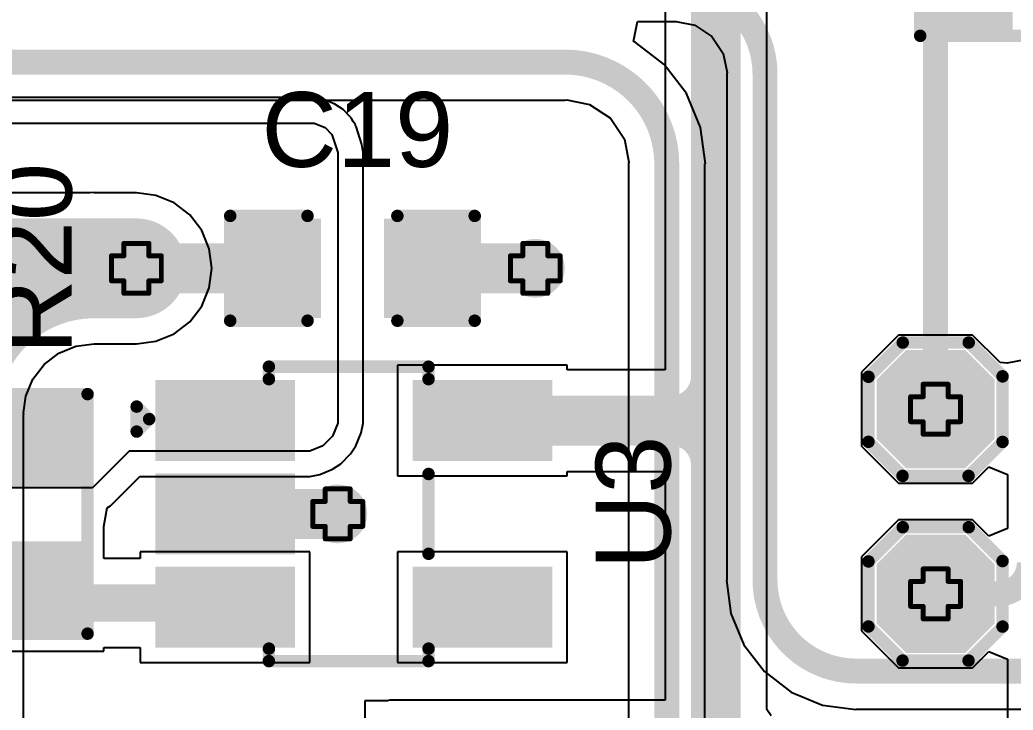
# Model space of a CAD drawing. Header units: inches. Extents: x -0.1 to 10.2, y 0 to 6.5.
# Drawn here: x 1.1383 to 1.5365, y 3.4607 to 3.7374 of the extents above; entities that cross this region are included whole.
import ezdxf

# ---------------------------------------------------------------- set-up
doc = ezdxf.new("R2010")
doc.units = ezdxf.units.IN
doc.header["$MEASUREMENT"] = 0
for name, color, linetype in [('Bottom Layer', 5, 'Continuous'), ('Drill Drawing', 1, 'Continuous'), ('Top Layer', 1, 'Continuous'), ('Top Overlay', 2, 'Continuous'), ('Top Paste', 8, 'Continuous'), ('Top Solder', 216, 'Continuous'), ('Via Holes', 16, 'Continuous')]:
    doc.layers.add(name, color=color, linetype=linetype)
doc.styles.add('Arial', font='', dxfattribs={"height": 0.2})
doc.styles.get('Arial').set_extended_font_data('Arial')

# ---------------------------------------------------------------- blocks, each defined once
blk = doc.blocks.new('R___0603_7')
at = {"layer": 'Top Layer'}
for points in [[(-0.015, 0.0175), (-0.015, -0.0175), (-0.045, -0.0175), (-0.045, 0.0175)], [(0.045, 0.0175), (0.045, -0.0175), (0.015, -0.0175), (0.015, 0.0175)]]:
    blk.add_hatch(color=1, dxfattribs=at).paths.add_polyline_path(points)
at = {"layer": 'Top Paste'}
for points in [[(-0.015, 0.0175), (-0.015, -0.0175), (-0.045, -0.0175), (-0.045, 0.0175)], [(0.045, 0.0175), (0.045, -0.0175), (0.015, -0.0175), (0.015, 0.0175)]]:
    blk.add_hatch(color=8, dxfattribs=at).paths.add_polyline_path(points)
at = {"layer": 'Top Solder'}
for points in [[(-0.011, 0.0215), (-0.011, -0.0215), (-0.049, -0.0215), (-0.049, 0.0215)], [(0.049, 0.0215), (0.049, -0.0215), (0.011, -0.0215), (0.011, 0.0215)]]:
    blk.add_hatch(color=216, dxfattribs=at).paths.add_polyline_path(points)
at = {"layer": 'Top Overlay', "const_width": 0.005}
for points in [[(-0.048, 0.021), (-0.048, -0.021)], [(0.048, 0.021), (-0.048, 0.021)], [(0.048, 0.021), (0.048, -0.021)], [(0.048, -0.021), (-0.048, -0.021)]]:
    blk.add_lwpolyline(points, dxfattribs=at)
at = {"layer": 'Top Overlay', "const_width": 0.0025}
for points in [[(-0.04925, 0.021, 1), (-0.04675, 0.021, 1)], [(-0.04925, 0.021, 1), (-0.04675, 0.021, 1)], [(0.04675, 0.021, 1), (0.04925, 0.021, 1)], [(0.04675, 0.021, 1), (0.04925, 0.021, 1)], [(-0.04925, -0.021, 1), (-0.04675, -0.021, 1)], [(-0.04925, -0.021, 1), (-0.04675, -0.021, 1)], [(0.04675, -0.021, 1), (0.04925, -0.021, 1)], [(0.04675, -0.021, 1), (0.04925, -0.021, 1)]]:
    blk.add_lwpolyline(points, format="xyb", close=True, dxfattribs=at)
blk = doc.blocks.new('TSOT_23_5_15')
at = {"layer": 'Top Layer'}
for points in [[(-0.02756, 0.04961), (-0.02756, 0.0252), (-0.07559, 0.0252), (-0.07559, 0.04961)], [(0.07559, 0.04961), (0.07559, 0.0252), (0.02756, 0.0252), (0.02756, 0.04961)], [(-0.02756, 0.0122), (-0.02756, -0.0122), (-0.07559, -0.0122), (-0.07559, 0.0122)], [(-0.02756, -0.0252), (-0.02756, -0.04961), (-0.07559, -0.04961), (-0.07559, -0.0252)], [(0.07559, -0.0252), (0.07559, -0.04961), (0.02756, -0.04961), (0.02756, -0.0252)]]:
    blk.add_hatch(color=1, dxfattribs=at).paths.add_polyline_path(points)
at = {"layer": 'Top Paste'}
for points in [[(-0.02756, 0.04961), (-0.02756, 0.0252), (-0.07559, 0.0252), (-0.07559, 0.04961)], [(0.07559, 0.04961), (0.07559, 0.0252), (0.02756, 0.0252), (0.02756, 0.04961)], [(-0.02756, 0.0122), (-0.02756, -0.0122), (-0.07559, -0.0122), (-0.07559, 0.0122)], [(-0.02756, -0.0252), (-0.02756, -0.04961), (-0.07559, -0.04961), (-0.07559, -0.0252)], [(0.07559, -0.0252), (0.07559, -0.04961), (0.02756, -0.04961), (0.02756, -0.0252)]]:
    blk.add_hatch(color=8, dxfattribs=at).paths.add_polyline_path(points)
at = {"layer": 'Top Solder'}
for points in [[(-0.02356, 0.05361), (-0.02356, 0.0212), (-0.07959, 0.0212), (-0.07959, 0.05361)], [(0.07959, 0.05361), (0.07959, 0.0212), (0.02356, 0.0212), (0.02356, 0.05361)], [(-0.02356, 0.0162), (-0.02356, -0.0162), (-0.07959, -0.0162), (-0.07959, 0.0162)], [(-0.02356, -0.0212), (-0.02356, -0.05361), (-0.07959, -0.05361), (-0.07959, -0.0212)], [(0.07959, -0.0212), (0.07959, -0.05361), (0.02356, -0.05361), (0.02356, -0.0212)]]:
    blk.add_hatch(color=216, dxfattribs=at).paths.add_polyline_path(points)
at = {"layer": 'Top Overlay', "const_width": 0.005}
for points in [[(-0.034, 0.059), (0.03, 0.059)], [(-0.034, 0.054), (-0.034, 0.059)], [(0.03, 0.054), (0.03, 0.059)], [(-0.087, 0.043), (-0.082, 0.038)], [(-0.087, 0.033), (-0.087, 0.043)], [(-0.087, 0.033), (-0.082, 0.038)], [(0.03, -0.016), (0.03, 0.016)], [(-0.034, -0.059), (-0.034, -0.054)], [(0.03, -0.059), (0.03, -0.054)], [(-0.034, -0.059), (0.03, -0.059)]]:
    blk.add_lwpolyline(points, dxfattribs=at)
at = {"layer": 'Top Overlay', "const_width": 0.0025}
for points in [[(-0.03525, 0.059, 1), (-0.03275, 0.059, 1)], [(-0.03525, 0.059, 1), (-0.03275, 0.059, 1)], [(0.02875, 0.059, 1), (0.03125, 0.059, 1)], [(0.02875, 0.059, 1), (0.03125, 0.059, 1)], [(-0.03525, 0.054, 1), (-0.03275, 0.054, 1)], [(0.02875, 0.054, 1), (0.03125, 0.054, 1)], [(-0.08825, 0.043, 1), (-0.08575, 0.043, 1)], [(-0.08825, 0.043, 1), (-0.08575, 0.043, 1)], [(-0.08325, 0.038, 1), (-0.08075, 0.038, 1)], [(-0.08325, 0.038, 1), (-0.08075, 0.038, 1)], [(-0.08825, 0.033, 1), (-0.08575, 0.033, 1)], [(-0.08825, 0.033, 1), (-0.08575, 0.033, 1)], [(0.02875, 0.016, 1), (0.03125, 0.016, 1)], [(0.02875, -0.016, 1), (0.03125, -0.016, 1)], [(-0.03525, -0.054, 1), (-0.03275, -0.054, 1)], [(0.02875, -0.054, 1), (0.03125, -0.054, 1)], [(-0.03525, -0.059, 1), (-0.03275, -0.059, 1)], [(-0.03525, -0.059, 1), (-0.03275, -0.059, 1)], [(0.02875, -0.059, 1), (0.03125, -0.059, 1)], [(0.02875, -0.059, 1), (0.03125, -0.059, 1)]]:
    blk.add_lwpolyline(points, format="xyb", close=True, dxfattribs=at)
blk = doc.blocks.new('T____________0_5___18')
at = {"layer": 'Top Layer'}
blk.add_hatch(color=1, dxfattribs=at).paths.add_polyline_path([(0.00984, 0.01969), (-0.00984, 0.01969), (-0.01969, 0.00984), (-0.01969, -0.00984), (-0.00984, -0.01969), (0.00984, -0.01969), (0.01969, -0.00984), (0.01969, 0.00984)])
at = {"layer": 'Top Paste'}
blk.add_hatch(color=8, dxfattribs=at).paths.add_polyline_path([(0.00984, 0.01969), (-0.00984, 0.01969), (-0.01969, 0.00984), (-0.01969, -0.00984), (-0.00984, -0.01969), (0.00984, -0.01969), (0.01969, -0.00984), (0.01969, 0.00984)])
at = {"layer": 'Top Solder'}
blk.add_hatch(color=216, dxfattribs=at).paths.add_polyline_path([(0.01184, 0.02369), (-0.01184, 0.02369), (-0.02369, 0.01184), (-0.02369, -0.01184), (-0.01184, -0.02369), (0.01184, -0.02369), (0.02369, -0.01184), (0.02369, 0.01184)])
at = {"layer": 'Top Overlay', "const_width": 0.005}
for points in [[(-0.01321, 0.02675), (-0.02684, 0.01312)], [(0.01325, 0.02675), (-0.01321, 0.02675)], [(0.02692, 0.01308), (0.01325, 0.02675)], [(-0.02684, 0.01312), (-0.02684, -0.01316)], [(0.02692, 0.01308), (0.02692, -0.01299)], [(-0.01328, -0.02672), (-0.02684, -0.01316)], [(0.02692, -0.01299), (0.01318, -0.02672)], [(0.01318, -0.02672), (-0.01328, -0.02672)]]:
    blk.add_lwpolyline(points, dxfattribs=at)
at = {"layer": 'Top Overlay', "const_width": 0.0025}
for points in [[(-0.01446, 0.02675, 1), (-0.01196, 0.02675, 1)], [(-0.01446, 0.02675, 1), (-0.01196, 0.02675, 1)], [(0.012, 0.02675, 1), (0.0145, 0.02675, 1)], [(0.012, 0.02675, 1), (0.0145, 0.02675, 1)], [(-0.02809, 0.01312, 1), (-0.02559, 0.01312, 1)], [(-0.02809, 0.01312, 1), (-0.02559, 0.01312, 1)], [(0.02567, 0.01308, 1), (0.02817, 0.01308, 1)], [(0.02567, 0.01308, 1), (0.02817, 0.01308, 1)], [(-0.02809, -0.01316, 1), (-0.02559, -0.01316, 1)], [(-0.02809, -0.01316, 1), (-0.02559, -0.01316, 1)], [(0.02567, -0.01299, 1), (0.02817, -0.01299, 1)], [(0.02567, -0.01299, 1), (0.02817, -0.01299, 1)], [(-0.01453, -0.02672, 1), (-0.01203, -0.02672, 1)], [(-0.01453, -0.02672, 1), (-0.01203, -0.02672, 1)], [(0.01193, -0.02672, 1), (0.01443, -0.02672, 1)], [(0.01193, -0.02672, 1), (0.01443, -0.02672, 1)]]:
    blk.add_lwpolyline(points, format="xyb", close=True, dxfattribs=at)
blk = doc.blocks.new('T____________0_5___19')
at = {"layer": 'Top Layer'}
blk.add_hatch(color=1, dxfattribs=at).paths.add_polyline_path([(0.00984, 0.01969), (-0.00984, 0.01969), (-0.01969, 0.00984), (-0.01969, -0.00984), (-0.00984, -0.01969), (0.00984, -0.01969), (0.01969, -0.00984), (0.01969, 0.00984)])
at = {"layer": 'Top Paste'}
blk.add_hatch(color=8, dxfattribs=at).paths.add_polyline_path([(0.00984, 0.01969), (-0.00984, 0.01969), (-0.01969, 0.00984), (-0.01969, -0.00984), (-0.00984, -0.01969), (0.00984, -0.01969), (0.01969, -0.00984), (0.01969, 0.00984)])
at = {"layer": 'Top Solder'}
blk.add_hatch(color=216, dxfattribs=at).paths.add_polyline_path([(0.01184, 0.02369), (-0.01184, 0.02369), (-0.02369, 0.01184), (-0.02369, -0.01184), (-0.01184, -0.02369), (0.01184, -0.02369), (0.02369, -0.01184), (0.02369, 0.01184)])
at = {"layer": 'Top Overlay', "const_width": 0.005}
for points in [[(-0.01321, 0.02675), (-0.02684, 0.01312)], [(0.01325, 0.02675), (-0.01321, 0.02675)], [(0.02692, 0.01308), (0.01325, 0.02675)], [(-0.02684, 0.01312), (-0.02684, -0.01316)], [(0.02692, 0.01308), (0.02692, -0.01299)], [(-0.01328, -0.02672), (-0.02684, -0.01316)], [(0.02692, -0.01299), (0.01318, -0.02672)], [(0.01318, -0.02672), (-0.01328, -0.02672)]]:
    blk.add_lwpolyline(points, dxfattribs=at)
at = {"layer": 'Top Overlay', "const_width": 0.0025}
for points in [[(-0.01446, 0.02675, 1), (-0.01196, 0.02675, 1)], [(-0.01446, 0.02675, 1), (-0.01196, 0.02675, 1)], [(0.012, 0.02675, 1), (0.0145, 0.02675, 1)], [(0.012, 0.02675, 1), (0.0145, 0.02675, 1)], [(-0.02809, 0.01312, 1), (-0.02559, 0.01312, 1)], [(-0.02809, 0.01312, 1), (-0.02559, 0.01312, 1)], [(0.02567, 0.01308, 1), (0.02817, 0.01308, 1)], [(0.02567, 0.01308, 1), (0.02817, 0.01308, 1)], [(-0.02809, -0.01316, 1), (-0.02559, -0.01316, 1)], [(-0.02809, -0.01316, 1), (-0.02559, -0.01316, 1)], [(0.02567, -0.01299, 1), (0.02817, -0.01299, 1)], [(0.02567, -0.01299, 1), (0.02817, -0.01299, 1)], [(-0.01453, -0.02672, 1), (-0.01203, -0.02672, 1)], [(-0.01453, -0.02672, 1), (-0.01203, -0.02672, 1)], [(0.01193, -0.02672, 1), (0.01443, -0.02672, 1)], [(0.01193, -0.02672, 1), (0.01443, -0.02672, 1)]]:
    blk.add_lwpolyline(points, format="xyb", close=True, dxfattribs=at)
blk = doc.blocks.new('R___0603_27')
at = {"layer": 'Top Layer'}
for points in [[(-0.015, 0.0175), (-0.015, -0.0175), (-0.045, -0.0175), (-0.045, 0.0175)], [(0.045, 0.0175), (0.045, -0.0175), (0.015, -0.0175), (0.015, 0.0175)]]:
    blk.add_hatch(color=1, dxfattribs=at).paths.add_polyline_path(points)
at = {"layer": 'Top Paste'}
for points in [[(-0.015, 0.0175), (-0.015, -0.0175), (-0.045, -0.0175), (-0.045, 0.0175)], [(0.045, 0.0175), (0.045, -0.0175), (0.015, -0.0175), (0.015, 0.0175)]]:
    blk.add_hatch(color=8, dxfattribs=at).paths.add_polyline_path(points)
at = {"layer": 'Top Solder'}
for points in [[(-0.011, 0.0215), (-0.011, -0.0215), (-0.049, -0.0215), (-0.049, 0.0215)], [(0.049, 0.0215), (0.049, -0.0215), (0.011, -0.0215), (0.011, 0.0215)]]:
    blk.add_hatch(color=216, dxfattribs=at).paths.add_polyline_path(points)
at = {"layer": 'Top Overlay', "const_width": 0.005}
for points in [[(-0.048, 0.021), (-0.048, -0.021)], [(-0.048, 0.021), (0.048, 0.021)], [(0.048, 0.021), (0.048, -0.021)], [(-0.048, -0.021), (0.048, -0.021)]]:
    blk.add_lwpolyline(points, dxfattribs=at)
at = {"layer": 'Top Overlay', "const_width": 0.0025}
for points in [[(-0.04925, 0.021, 1), (-0.04675, 0.021, 1)], [(-0.04925, 0.021, 1), (-0.04675, 0.021, 1)], [(0.04675, 0.021, 1), (0.04925, 0.021, 1)], [(0.04675, 0.021, 1), (0.04925, 0.021, 1)], [(-0.04925, -0.021, 1), (-0.04675, -0.021, 1)], [(-0.04925, -0.021, 1), (-0.04675, -0.021, 1)], [(0.04675, -0.021, 1), (0.04925, -0.021, 1)], [(0.04675, -0.021, 1), (0.04925, -0.021, 1)]]:
    blk.add_lwpolyline(points, format="xyb", close=True, dxfattribs=at)
blk = doc.blocks.new('C___0603_81')
at = {"layer": 'Top Layer'}
for points in [[(-0.015, 0.0175), (-0.015, -0.0175), (-0.045, -0.0175), (-0.045, 0.0175)], [(0.045, 0.0175), (0.045, -0.0175), (0.015, -0.0175), (0.015, 0.0175)]]:
    blk.add_hatch(color=1, dxfattribs=at).paths.add_polyline_path(points)
at = {"layer": 'Top Paste'}
for points in [[(-0.015, 0.0175), (-0.015, -0.0175), (-0.045, -0.0175), (-0.045, 0.0175)], [(0.045, 0.0175), (0.045, -0.0175), (0.015, -0.0175), (0.015, 0.0175)]]:
    blk.add_hatch(color=8, dxfattribs=at).paths.add_polyline_path(points)
at = {"layer": 'Top Solder'}
for points in [[(-0.01264, 0.01986), (-0.01264, -0.01986), (-0.04736, -0.01986), (-0.04736, 0.01986)], [(0.04736, 0.01986), (0.04736, -0.01986), (0.01264, -0.01986), (0.01264, 0.01986)]]:
    blk.add_hatch(color=216, dxfattribs=at).paths.add_polyline_path(points)
at = {"layer": 'Top Overlay', "const_width": 0.005}
for points in [[(-0.049, 0.021), (-0.049, -0.021)], [(-0.018, 0.021), (-0.049, 0.021)], [(0.049, 0.021), (0.018, 0.021)], [(0.049, 0.021), (0.049, -0.021)], [(-0.018, -0.021), (-0.049, -0.021)], [(0.049, -0.021), (0.018, -0.021)]]:
    blk.add_lwpolyline(points, dxfattribs=at)
at = {"layer": 'Top Overlay', "const_width": 0.0025}
for points in [[(-0.05025, 0.021, 1), (-0.04775, 0.021, 1)], [(-0.05025, 0.021, 1), (-0.04775, 0.021, 1)], [(-0.01925, 0.021, 1), (-0.01675, 0.021, 1)], [(0.01675, 0.021, 1), (0.01925, 0.021, 1)], [(0.04775, 0.021, 1), (0.05025, 0.021, 1)], [(0.04775, 0.021, 1), (0.05025, 0.021, 1)], [(-0.05025, -0.021, 1), (-0.04775, -0.021, 1)], [(-0.05025, -0.021, 1), (-0.04775, -0.021, 1)], [(-0.01925, -0.021, 1), (-0.01675, -0.021, 1)], [(0.01675, -0.021, 1), (0.01925, -0.021, 1)], [(0.04775, -0.021, 1), (0.05025, -0.021, 1)], [(0.04775, -0.021, 1), (0.05025, -0.021, 1)]]:
    blk.add_lwpolyline(points, format="xyb", close=True, dxfattribs=at)

msp = doc.modelspace()

# ---------------------------------------------------------------- hatches: boundary and pattern name
at = {"layer": 'Bottom Layer'}
h = msp.add_hatch(color=5, dxfattribs=at)
edge = h.paths.add_edge_path()
edge.add_arc((1.18504, 3.6378), 0.01181, 0, 360)
h = msp.add_hatch(color=5, dxfattribs=at)
edge = h.paths.add_edge_path()
edge.add_arc((1.34496, 3.6378), 0.01181, 0, 360)
h = msp.add_hatch(color=5, dxfattribs=at)
edge = h.paths.add_edge_path()
edge.add_arc((1.5054, 3.58133), 0.01181, 0, 360)
h = msp.add_hatch(color=5, dxfattribs=at)
edge = h.paths.add_edge_path()
edge.add_arc((1.26575, 3.53937), 0.01181, 0, 360)
h = msp.add_hatch(color=5, dxfattribs=at)
edge = h.paths.add_edge_path()
edge.add_arc((1.5054, 3.50732), 0.01181, 0, 360)
at = {"layer": 'Top Layer'}
h = msp.add_hatch(color=1, dxfattribs=at)
edge = h.paths.add_edge_path()
edge.add_arc((1.18504, 3.6378), 0.01181, 0, 360)
h = msp.add_hatch(color=1, dxfattribs=at)
edge = h.paths.add_edge_path()
edge.add_arc((1.34496, 3.6378), 0.01181, 0, 360)
h = msp.add_hatch(color=1, dxfattribs=at)
edge = h.paths.add_edge_path()
edge.add_arc((1.5054, 3.58133), 0.01181, 0, 360)
h = msp.add_hatch(color=1, dxfattribs=at)
edge = h.paths.add_edge_path()
edge.add_arc((1.26575, 3.53937), 0.01181, 0, 360)
h = msp.add_hatch(color=1, dxfattribs=at)
edge = h.paths.add_edge_path()
edge.add_arc((1.5054, 3.50732), 0.01181, 0, 360)
at = {"layer": 'Via Holes'}
h = msp.add_hatch(color=7, dxfattribs=at)
edge = h.paths.add_edge_path()
edge.add_arc((1.18504, 3.6378), 0.00591, 0, 360)
h = msp.add_hatch(color=7, dxfattribs=at)
edge = h.paths.add_edge_path()
edge.add_arc((1.34496, 3.6378), 0.00591, 0, 360)
h = msp.add_hatch(color=7, dxfattribs=at)
edge = h.paths.add_edge_path()
edge.add_arc((1.5054, 3.58133), 0.00591, 0, 360)
h = msp.add_hatch(color=7, dxfattribs=at)
edge = h.paths.add_edge_path()
edge.add_arc((1.26575, 3.53937), 0.00591, 0, 360)
h = msp.add_hatch(color=7, dxfattribs=at)
edge = h.paths.add_edge_path()
edge.add_arc((1.5054, 3.50732), 0.00591, 0, 360)

# ---------------------------------------------------------------- linework, layer by layer
at = {"layer": 'Bottom Layer'}
for p, q in [((1.38433, 3.72867), (1.38592, 3.73667)), ((1.38592, 3.73667), (1.40088, 3.73667)), ((1.40088, 3.73667), (1.40138, 3.73677)), ((1.40138, 3.73677), (1.40893, 3.73527)), ((1.40893, 3.73527), (1.41575, 3.73071)), ((1.41575, 3.73071), (1.42031, 3.72389)), ((1.38497, 3.72841), (1.38433, 3.72867)), ((1.39663, 3.71946), (1.38497, 3.72841)), ((1.42031, 3.72389), (1.42181, 3.71634)), ((1.40558, 3.7078), (1.39663, 3.71946)), ((1.42181, 3.71634), (1.42171, 3.71585)), ((1.42171, 3.71585), (1.42171, 3.51285)), ((1.4112, 3.69422), (1.40558, 3.7078)), ((0.61369, 3.70518), (1.35681, 3.70518)), ((1.35681, 3.70518), (1.35754, 3.70532)), ((1.35754, 3.70532), (1.3667, 3.7035)), ((1.3667, 3.7035), (1.37507, 3.69791)), ((1.37507, 3.69791), (1.38067, 3.68953)), ((1.41312, 3.67965), (1.4112, 3.69422)), ((1.38067, 3.68953), (1.38249, 3.68038)), ((1.38249, 3.68038), (1.38234, 3.67965)), ((1.38234, 3.67965), (1.38234, 3.4486)), ((1.41293, 3.4486), (1.41293, 3.67965)), ((1.41293, 3.67965), (1.41312, 3.67965)), ((1.16638, 3.66805), (1.05259, 3.66805)), ((1.16811, 3.66822), (1.16638, 3.66805)), ((1.16811, 3.66805), (1.16811, 3.66822)), ((1.18504, 3.66805), (1.16811, 3.66805)), ((1.19287, 3.66702), (1.18504, 3.66805)), ((1.20017, 3.664), (1.19287, 3.66702)), ((1.20644, 3.65919), (1.20017, 3.664)), ((1.21124, 3.65292), (1.20644, 3.65919)), ((1.21427, 3.64563), (1.21124, 3.65292)), ((1.2153, 3.6378), (1.21427, 3.64563)), ((1.21427, 3.62996), (1.2153, 3.6378)), ((1.21124, 3.62267), (1.21427, 3.62996)), ((1.20644, 3.6164), (1.21124, 3.62267)), ((1.20017, 3.61159), (1.20644, 3.6164)), ((1.19287, 3.60857), (1.20017, 3.61159)), ((1.16077, 3.60657), (1.1681, 3.60754)), ((1.1681, 3.60754), (1.18504, 3.60754)), ((1.18504, 3.60754), (1.19287, 3.60857)), ((1.14805, 3.59923), (1.15393, 3.60374)), ((1.15393, 3.60374), (1.16077, 3.60657)), ((1.14355, 3.59336), (1.14805, 3.59923)), ((1.14071, 3.58651), (1.14355, 3.59336)), ((1.13984, 3.57992), (1.14071, 3.58651)), ((1.13992, 3.57917), (1.13984, 3.57992)), ((1.13975, 3.45063), (1.13975, 3.57917)), ((1.13975, 3.57917), (1.13992, 3.57917)), ((1.42171, 3.51285), (1.42156, 3.51285)), ((1.42156, 3.51285), (1.42333, 3.49941)), ((1.42333, 3.49941), (1.42852, 3.48689)), ((1.42852, 3.48689), (1.43677, 3.47614)), ((1.43677, 3.47614), (1.44752, 3.46789)), ((1.44752, 3.46789), (1.46004, 3.4627)), ((1.46004, 3.4627), (1.47348, 3.46093)), ((1.47348, 3.46093), (1.47348, 3.46108)), ((1.47348, 3.46108), (1.74035, 3.46108))]:
    msp.add_line(p, q, dxfattribs=at)
for points, const_width in [([(1.5054, 3.73035, -0.414214), (1.52948, 3.75443)], 0.01), ([(1.40088, 3.75197, -0.414214), (1.43701, 3.71585)], 0.01), ([(1.35681, 3.72047, -0.414214), (1.39764, 3.67965)], 0.01), ([(1.10949, 3.57917, -0.414214), (1.16811, 3.6378)], 0.04), ([(1.543, 3.52, -0.414214), (1.53032, 3.50732)], 0.01), ([(1.47348, 3.47638, -0.414214), (1.43701, 3.51285)], 0.01)]:
    msp.add_lwpolyline(points, format="xyb", dxfattribs=dict(at, const_width=const_width))
for points, const_width in [([(1.5054, 3.58133), (1.5054, 3.73035)], 0.01), ([(0.61369, 3.72047), (1.35681, 3.72047)], 0.01), ([(1.43701, 3.51285), (1.43701, 3.71585)], 0.01), ([(1.39764, 3.4486), (1.39764, 3.67965)], 0.01), ([(1.05087, 3.6378), (1.16811, 3.6378)], 0.04), ([(1.16811, 3.6378), (1.18504, 3.6378)], 0.04), ([(1.5054, 3.50732), (1.53032, 3.50732)], 0.01), ([(1.47348, 3.47638), (1.75591, 3.47638)], 0.01)]:
    msp.add_lwpolyline(points, dxfattribs=dict(at, const_width=const_width))
for points, const_width in [([(1.5029, 3.73035, 1), (1.5079, 3.73035, 1)], 0.005), ([(1.5029, 3.73035, 1), (1.5079, 3.73035, 1)], 0.005), ([(1.35431, 3.72047, 1), (1.35931, 3.72047, 1)], 0.005), ([(1.35431, 3.72047, 1), (1.35931, 3.72047, 1)], 0.005), ([(1.43451, 3.71585, 1), (1.43951, 3.71585, 1)], 0.005), ([(1.43451, 3.71585, 1), (1.43951, 3.71585, 1)], 0.005), ([(1.39514, 3.67965, 1), (1.40014, 3.67965, 1)], 0.005), ([(1.39514, 3.67965, 1), (1.40014, 3.67965, 1)], 0.005), ([(1.15811, 3.6378, 1), (1.17811, 3.6378, 1)], 0.02), ([(1.15811, 3.6378, 1), (1.17811, 3.6378, 1)], 0.02), ([(1.15811, 3.6378, 1), (1.17811, 3.6378, 1)], 0.02), ([(1.17504, 3.6378, 1), (1.19504, 3.6378, 1)], 0.02), ([(1.5029, 3.58133, 1), (1.5079, 3.58133, 1)], 0.005), ([(1.43451, 3.51285, 1), (1.43951, 3.51285, 1)], 0.005), ([(1.43451, 3.51285, 1), (1.43951, 3.51285, 1)], 0.005), ([(1.5029, 3.50732, 1), (1.5079, 3.50732, 1)], 0.005), ([(1.52782, 3.50732, 1), (1.53282, 3.50732, 1)], 0.005), ([(1.52782, 3.50732, 1), (1.53282, 3.50732, 1)], 0.005), ([(1.47098, 3.47638, 1), (1.47598, 3.47638, 1)], 0.005), ([(1.47098, 3.47638, 1), (1.47598, 3.47638, 1)], 0.005)]:
    msp.add_lwpolyline(points, format="xyb", close=True, dxfattribs=dict(at, const_width=const_width))
at = {"layer": 'Drill Drawing', "const_width": 0.002}
for points in [[(1.18004, 3.6428), (1.18004, 3.6478)], [(1.18004, 3.6478), (1.19004, 3.6478)], [(1.19004, 3.6428), (1.19004, 3.6478)], [(1.33996, 3.6428), (1.33996, 3.6478)], [(1.33996, 3.6478), (1.34996, 3.6478)], [(1.34996, 3.6428), (1.34996, 3.6478)], [(1.17504, 3.6328), (1.17504, 3.6428)], [(1.17504, 3.6428), (1.18004, 3.6428)], [(1.19004, 3.6428), (1.19504, 3.6428)], [(1.19504, 3.6328), (1.19504, 3.6428)], [(1.33496, 3.6328), (1.33496, 3.6428)], [(1.33496, 3.6428), (1.33996, 3.6428)], [(1.34996, 3.6428), (1.35496, 3.6428)], [(1.35496, 3.6328), (1.35496, 3.6428)], [(1.17504, 3.6328), (1.18004, 3.6328)], [(1.18004, 3.6278), (1.18004, 3.6328)], [(1.19004, 3.6328), (1.19504, 3.6328)], [(1.19004, 3.6278), (1.19004, 3.6328)], [(1.33496, 3.6328), (1.33996, 3.6328)], [(1.33996, 3.6278), (1.33996, 3.6328)], [(1.34996, 3.6328), (1.35496, 3.6328)], [(1.34996, 3.6278), (1.34996, 3.6328)], [(1.18004, 3.6278), (1.19004, 3.6278)], [(1.33996, 3.6278), (1.34996, 3.6278)], [(1.5004, 3.58633), (1.5004, 3.59133)], [(1.5004, 3.59133), (1.5104, 3.59133)], [(1.5104, 3.58633), (1.5104, 3.59133)], [(1.4954, 3.57633), (1.4954, 3.58633)], [(1.4954, 3.58633), (1.5004, 3.58633)], [(1.5104, 3.58633), (1.5154, 3.58633)], [(1.5154, 3.57633), (1.5154, 3.58633)], [(1.4954, 3.57633), (1.5004, 3.57633)], [(1.5004, 3.57133), (1.5004, 3.57633)], [(1.5104, 3.57633), (1.5154, 3.57633)], [(1.5104, 3.57133), (1.5104, 3.57633)], [(1.5004, 3.57133), (1.5104, 3.57133)], [(1.26075, 3.54437), (1.26075, 3.54937)], [(1.26075, 3.54937), (1.27075, 3.54937)], [(1.27075, 3.54437), (1.27075, 3.54937)], [(1.25575, 3.53437), (1.25575, 3.54437)], [(1.25575, 3.54437), (1.26075, 3.54437)], [(1.27075, 3.54437), (1.27575, 3.54437)], [(1.27575, 3.53437), (1.27575, 3.54437)], [(1.25575, 3.53437), (1.26075, 3.53437)], [(1.26075, 3.52937), (1.26075, 3.53437)], [(1.27075, 3.53437), (1.27575, 3.53437)], [(1.27075, 3.52937), (1.27075, 3.53437)], [(1.26075, 3.52937), (1.27075, 3.52937)], [(1.5004, 3.51232), (1.5004, 3.51732)], [(1.5004, 3.51732), (1.5104, 3.51732)], [(1.5104, 3.51232), (1.5104, 3.51732)], [(1.4954, 3.50232), (1.4954, 3.51232)], [(1.4954, 3.51232), (1.5004, 3.51232)], [(1.5104, 3.51232), (1.5154, 3.51232)], [(1.5154, 3.50232), (1.5154, 3.51232)], [(1.4954, 3.50232), (1.5004, 3.50232)], [(1.5004, 3.49732), (1.5004, 3.50232)], [(1.5104, 3.50232), (1.5154, 3.50232)], [(1.5104, 3.49732), (1.5104, 3.50232)], [(1.5004, 3.49732), (1.5104, 3.49732)]]:
    msp.add_lwpolyline(points, dxfattribs=at)
at = {"layer": 'Drill Drawing', "const_width": 0.001}
for points in [[(1.17954, 3.6478, 1), (1.18054, 3.6478, 1)], [(1.17954, 3.6478, 1), (1.18054, 3.6478, 1)], [(1.18954, 3.6478, 1), (1.19054, 3.6478, 1)], [(1.18954, 3.6478, 1), (1.19054, 3.6478, 1)], [(1.33946, 3.6478, 1), (1.34046, 3.6478, 1)], [(1.33946, 3.6478, 1), (1.34046, 3.6478, 1)], [(1.34946, 3.6478, 1), (1.35046, 3.6478, 1)], [(1.34946, 3.6478, 1), (1.35046, 3.6478, 1)], [(1.17454, 3.6428, 1), (1.17554, 3.6428, 1)], [(1.17454, 3.6428, 1), (1.17554, 3.6428, 1)], [(1.17954, 3.6428, 1), (1.18054, 3.6428, 1)], [(1.17954, 3.6428, 1), (1.18054, 3.6428, 1)], [(1.18954, 3.6428, 1), (1.19054, 3.6428, 1)], [(1.18954, 3.6428, 1), (1.19054, 3.6428, 1)], [(1.19454, 3.6428, 1), (1.19554, 3.6428, 1)], [(1.19454, 3.6428, 1), (1.19554, 3.6428, 1)], [(1.33446, 3.6428, 1), (1.33546, 3.6428, 1)], [(1.33446, 3.6428, 1), (1.33546, 3.6428, 1)], [(1.33946, 3.6428, 1), (1.34046, 3.6428, 1)], [(1.33946, 3.6428, 1), (1.34046, 3.6428, 1)], [(1.34946, 3.6428, 1), (1.35046, 3.6428, 1)], [(1.34946, 3.6428, 1), (1.35046, 3.6428, 1)], [(1.35446, 3.6428, 1), (1.35546, 3.6428, 1)], [(1.35446, 3.6428, 1), (1.35546, 3.6428, 1)], [(1.17454, 3.6328, 1), (1.17554, 3.6328, 1)], [(1.17454, 3.6328, 1), (1.17554, 3.6328, 1)], [(1.17954, 3.6328, 1), (1.18054, 3.6328, 1)], [(1.17954, 3.6328, 1), (1.18054, 3.6328, 1)], [(1.18954, 3.6328, 1), (1.19054, 3.6328, 1)], [(1.18954, 3.6328, 1), (1.19054, 3.6328, 1)], [(1.19454, 3.6328, 1), (1.19554, 3.6328, 1)], [(1.19454, 3.6328, 1), (1.19554, 3.6328, 1)], [(1.33446, 3.6328, 1), (1.33546, 3.6328, 1)], [(1.33446, 3.6328, 1), (1.33546, 3.6328, 1)], [(1.33946, 3.6328, 1), (1.34046, 3.6328, 1)], [(1.33946, 3.6328, 1), (1.34046, 3.6328, 1)], [(1.34946, 3.6328, 1), (1.35046, 3.6328, 1)], [(1.34946, 3.6328, 1), (1.35046, 3.6328, 1)], [(1.35446, 3.6328, 1), (1.35546, 3.6328, 1)], [(1.35446, 3.6328, 1), (1.35546, 3.6328, 1)], [(1.17954, 3.6278, 1), (1.18054, 3.6278, 1)], [(1.17954, 3.6278, 1), (1.18054, 3.6278, 1)], [(1.18954, 3.6278, 1), (1.19054, 3.6278, 1)], [(1.18954, 3.6278, 1), (1.19054, 3.6278, 1)], [(1.33946, 3.6278, 1), (1.34046, 3.6278, 1)], [(1.33946, 3.6278, 1), (1.34046, 3.6278, 1)], [(1.34946, 3.6278, 1), (1.35046, 3.6278, 1)], [(1.34946, 3.6278, 1), (1.35046, 3.6278, 1)], [(1.4999, 3.59133, 1), (1.5009, 3.59133, 1)], [(1.4999, 3.59133, 1), (1.5009, 3.59133, 1)], [(1.5099, 3.59133, 1), (1.5109, 3.59133, 1)], [(1.5099, 3.59133, 1), (1.5109, 3.59133, 1)], [(1.4949, 3.58633, 1), (1.4959, 3.58633, 1)], [(1.4949, 3.58633, 1), (1.4959, 3.58633, 1)], [(1.4999, 3.58633, 1), (1.5009, 3.58633, 1)], [(1.4999, 3.58633, 1), (1.5009, 3.58633, 1)], [(1.5099, 3.58633, 1), (1.5109, 3.58633, 1)], [(1.5099, 3.58633, 1), (1.5109, 3.58633, 1)], [(1.5149, 3.58633, 1), (1.5159, 3.58633, 1)], [(1.5149, 3.58633, 1), (1.5159, 3.58633, 1)], [(1.4949, 3.57633, 1), (1.4959, 3.57633, 1)], [(1.4949, 3.57633, 1), (1.4959, 3.57633, 1)], [(1.4999, 3.57633, 1), (1.5009, 3.57633, 1)], [(1.4999, 3.57633, 1), (1.5009, 3.57633, 1)], [(1.5099, 3.57633, 1), (1.5109, 3.57633, 1)], [(1.5099, 3.57633, 1), (1.5109, 3.57633, 1)], [(1.5149, 3.57633, 1), (1.5159, 3.57633, 1)], [(1.5149, 3.57633, 1), (1.5159, 3.57633, 1)], [(1.4999, 3.57133, 1), (1.5009, 3.57133, 1)], [(1.4999, 3.57133, 1), (1.5009, 3.57133, 1)], [(1.5099, 3.57133, 1), (1.5109, 3.57133, 1)], [(1.5099, 3.57133, 1), (1.5109, 3.57133, 1)], [(1.26025, 3.54937, 1), (1.26125, 3.54937, 1)], [(1.26025, 3.54937, 1), (1.26125, 3.54937, 1)], [(1.27025, 3.54937, 1), (1.27125, 3.54937, 1)], [(1.27025, 3.54937, 1), (1.27125, 3.54937, 1)], [(1.25525, 3.54437, 1), (1.25625, 3.54437, 1)], [(1.25525, 3.54437, 1), (1.25625, 3.54437, 1)], [(1.26025, 3.54437, 1), (1.26125, 3.54437, 1)], [(1.26025, 3.54437, 1), (1.26125, 3.54437, 1)], [(1.27025, 3.54437, 1), (1.27125, 3.54437, 1)], [(1.27025, 3.54437, 1), (1.27125, 3.54437, 1)], [(1.27525, 3.54437, 1), (1.27625, 3.54437, 1)], [(1.27525, 3.54437, 1), (1.27625, 3.54437, 1)], [(1.25525, 3.53437, 1), (1.25625, 3.53437, 1)], [(1.25525, 3.53437, 1), (1.25625, 3.53437, 1)], [(1.26025, 3.53437, 1), (1.26125, 3.53437, 1)], [(1.26025, 3.53437, 1), (1.26125, 3.53437, 1)], [(1.27025, 3.53437, 1), (1.27125, 3.53437, 1)], [(1.27025, 3.53437, 1), (1.27125, 3.53437, 1)], [(1.27525, 3.53437, 1), (1.27625, 3.53437, 1)], [(1.27525, 3.53437, 1), (1.27625, 3.53437, 1)], [(1.26025, 3.52937, 1), (1.26125, 3.52937, 1)], [(1.26025, 3.52937, 1), (1.26125, 3.52937, 1)], [(1.27025, 3.52937, 1), (1.27125, 3.52937, 1)], [(1.27025, 3.52937, 1), (1.27125, 3.52937, 1)], [(1.4999, 3.51732, 1), (1.5009, 3.51732, 1)], [(1.4999, 3.51732, 1), (1.5009, 3.51732, 1)], [(1.5099, 3.51732, 1), (1.5109, 3.51732, 1)], [(1.5099, 3.51732, 1), (1.5109, 3.51732, 1)], [(1.4949, 3.51232, 1), (1.4959, 3.51232, 1)], [(1.4949, 3.51232, 1), (1.4959, 3.51232, 1)], [(1.4999, 3.51232, 1), (1.5009, 3.51232, 1)], [(1.4999, 3.51232, 1), (1.5009, 3.51232, 1)], [(1.5099, 3.51232, 1), (1.5109, 3.51232, 1)], [(1.5099, 3.51232, 1), (1.5109, 3.51232, 1)], [(1.5149, 3.51232, 1), (1.5159, 3.51232, 1)], [(1.5149, 3.51232, 1), (1.5159, 3.51232, 1)], [(1.4949, 3.50232, 1), (1.4959, 3.50232, 1)], [(1.4949, 3.50232, 1), (1.4959, 3.50232, 1)], [(1.4999, 3.50232, 1), (1.5009, 3.50232, 1)], [(1.4999, 3.50232, 1), (1.5009, 3.50232, 1)], [(1.5099, 3.50232, 1), (1.5109, 3.50232, 1)], [(1.5099, 3.50232, 1), (1.5109, 3.50232, 1)], [(1.5149, 3.50232, 1), (1.5159, 3.50232, 1)], [(1.5149, 3.50232, 1), (1.5159, 3.50232, 1)], [(1.4999, 3.49732, 1), (1.5009, 3.49732, 1)], [(1.4999, 3.49732, 1), (1.5009, 3.49732, 1)], [(1.5099, 3.49732, 1), (1.5109, 3.49732, 1)], [(1.5099, 3.49732, 1), (1.5109, 3.49732, 1)]]:
    msp.add_lwpolyline(points, format="xyb", close=True, dxfattribs=at)
at = {"layer": 'Top Layer'}
for p, q in [((1.39693, 3.87388), (1.39693, 3.59716)), ((1.43771, 3.46096), (1.43771, 3.87388)), ((1.254, 3.7062), (0.81, 3.7062)), ((1.25634, 3.7062), (1.254, 3.7062)), ((1.25881, 3.7057), (1.25634, 3.7062)), ((1.25634, 3.7062), (1.25634, 3.7062)), ((1.25634, 3.7062), (1.25634, 3.7062)), ((1.26024, 3.70542), (1.25881, 3.7057)), ((1.26456, 3.70363), (1.26024, 3.70542)), ((1.26024, 3.70542), (1.26024, 3.70542)), ((1.26024, 3.70542), (1.26024, 3.70542)), ((1.26786, 3.70142), (1.26456, 3.70363)), ((1.27063, 3.69866), (1.26786, 3.70142)), ((0.81, 3.696), (1.254, 3.696)), ((1.254, 3.696), (1.25634, 3.696)), ((1.25634, 3.696), (1.26065, 3.69421)), ((1.27086, 3.69832), (1.27063, 3.69866)), ((1.27118, 3.69806), (1.27086, 3.69832)), ((1.27195, 3.69667), (1.27118, 3.69806)), ((1.27284, 3.69535), (1.27195, 3.69667)), ((1.27292, 3.69495), (1.27284, 3.69535)), ((1.27312, 3.69459), (1.27292, 3.69495)), ((1.26065, 3.69421), (1.26342, 3.69145)), ((1.26342, 3.69145), (1.26575, 3.68425)), ((1.27545, 3.68739), (1.27312, 3.69459)), ((1.27563, 3.68581), (1.27545, 3.68739)), ((1.26575, 3.68425), (1.26575, 3.68425)), ((1.26575, 3.68425), (1.26575, 3.67683)), ((1.27594, 3.68425), (1.27563, 3.68581)), ((1.27594, 3.67683), (1.27594, 3.68425)), ((1.26575, 3.67683), (1.26575, 3.57846)), ((1.27594, 3.57847), (1.27594, 3.67683)), ((1.49056, 3.61102), (1.47571, 3.59618)), ((1.52024, 3.61102), (1.49056, 3.61102)), ((1.53126, 3.6), (1.52024, 3.61102)), ((1.53414, 3.59973), (1.53126, 3.6)), ((1.54104, 3.60111), (1.53414, 3.59973)), ((1.35775, 3.59898), (1.28972, 3.59898)), ((1.28972, 3.59898), (1.28972, 3.55457)), ((1.35775, 3.59716), (1.35775, 3.59898)), ((1.39693, 3.59716), (1.35775, 3.59716)), ((1.47571, 3.59618), (1.47571, 3.56649)), ((1.26575, 3.5757), (1.26363, 3.57059)), ((1.26575, 3.57846), (1.26575, 3.5757)), ((1.27517, 3.5718), (1.27594, 3.5757)), ((1.27594, 3.5757), (1.27594, 3.57847)), ((1.27305, 3.56669), (1.27517, 3.5718)), ((1.27517, 3.5718), (1.27517, 3.5718)), ((1.27517, 3.5718), (1.27517, 3.5718)), ((1.26363, 3.57059), (1.25972, 3.56668)), ((1.18218, 3.56457), (1.16746, 3.54985)), ((1.25185, 3.56457), (1.18218, 3.56457)), ((1.25461, 3.56457), (1.25185, 3.56457)), ((1.25972, 3.56668), (1.25461, 3.56457)), ((1.27084, 3.56338), (1.27305, 3.56669)), ((1.47571, 3.56649), (1.49056, 3.55165)), ((1.26362, 3.55726), (1.26693, 3.55947)), ((1.26693, 3.55947), (1.27084, 3.56338)), ((1.25852, 3.55515), (1.26362, 3.55726)), ((1.35775, 3.55457), (1.35775, 3.55638)), ((1.35775, 3.55638), (1.39693, 3.55638)), ((1.39693, 3.55638), (1.39693, 3.4647)), ((1.52024, 3.55165), (1.52678, 3.55819)), ((1.52678, 3.55819), (1.53417, 3.55512)), ((1.17467, 3.54264), (1.1864, 3.55437)), ((1.1864, 3.55437), (1.25185, 3.55437)), ((1.25185, 3.55437), (1.25461, 3.55437)), ((1.25461, 3.55437), (1.25852, 3.55515)), ((1.25852, 3.55515), (1.25852, 3.55515)), ((1.25852, 3.55515), (1.25852, 3.55515)), ((1.28972, 3.55457), (1.35775, 3.55457)), ((1.49056, 3.55165), (1.52024, 3.55165)), ((1.53417, 3.55512), (1.53417, 3.53353)), ((1.16746, 3.54985), (0.97036, 3.54985)), ((1.17198, 3.53437), (1.17339, 3.54179)), ((1.17339, 3.54179), (1.17467, 3.54264)), ((1.49056, 3.53701), (1.47571, 3.52216)), ((1.52024, 3.53701), (1.49056, 3.53701)), ((1.52678, 3.53047), (1.52024, 3.53701)), ((1.17198, 3.5324), (1.17198, 3.53437)), ((1.17198, 3.5215), (1.17198, 3.5324)), ((1.53417, 3.53353), (1.52678, 3.53047)), ((1.2546, 3.52417), (1.18657, 3.52417)), ((1.18657, 3.52417), (1.18657, 3.5215)), ((1.2546, 3.47976), (1.2546, 3.52417)), ((1.35775, 3.52417), (1.28972, 3.52417)), ((1.28972, 3.52417), (1.28972, 3.47976)), ((1.35775, 3.47976), (1.35775, 3.52417)), ((1.18657, 3.5215), (1.17198, 3.5215)), ((1.47571, 3.52216), (1.47571, 3.49248)), ((1.47571, 3.49248), (1.49056, 3.47764)), ((1.11698, 3.48437), (1.17198, 3.48437)), ((1.17198, 3.48437), (1.17198, 3.48581)), ((1.17198, 3.48581), (1.18657, 3.48581)), ((1.18657, 3.48581), (1.18657, 3.47976)), ((1.52024, 3.47764), (1.52678, 3.48417)), ((1.52678, 3.48417), (1.53417, 3.48111)), ((1.53417, 3.48111), (1.53417, 3.25622)), ((1.18657, 3.47976), (1.2546, 3.47976)), ((1.28972, 3.47976), (1.35775, 3.47976)), ((1.49056, 3.47764), (1.52024, 3.47764)), ((1.28567, 3.46451), (1.27665, 3.46451)), ((1.27665, 3.46451), (1.27665, 3.45549)), ((1.28665, 3.4647), (1.28567, 3.46451)), ((1.39693, 3.4647), (1.28665, 3.4647)), ((1.43942, 3.45841), (1.43771, 3.46096))]:
    msp.add_line(p, q, dxfattribs=at)
for points, const_width in [([(1.41732, 3.44872), (1.41732, 3.87388)], 0.02), ([(1.18504, 3.6378), (1.24165, 3.6378)], 0.02), ([(1.30165, 3.6378), (1.34496, 3.6378)], 0.02), ([(1.32087, 3.57677), (1.32373, 3.57677)], 0.02), ([(1.32373, 3.57677), (1.39961, 3.57677)], 0.02), ([(1.22244, 3.53937), (1.26575, 3.53937)], 0.02), ([(1.14448, 3.50937), (1.15698, 3.50178)], 0.01), ([(1.1602, 3.50365), (1.20407, 3.50365)], 0.015), ([(1.20407, 3.50365), (1.22058, 3.50197)], 0.015), ([(1.15698, 3.50178), (1.1602, 3.50178)], 0.01)]:
    msp.add_lwpolyline(points, dxfattribs=dict(at, const_width=const_width))
for points, const_width in [([(1.18004, 3.6378, 1), (1.19004, 3.6378, 1)], 0.01), ([(1.23665, 3.6378, 1), (1.24665, 3.6378, 1)], 0.01), ([(1.29665, 3.6378, 1), (1.30665, 3.6378, 1)], 0.01), ([(1.33996, 3.6378, 1), (1.34996, 3.6378, 1)], 0.01), ([(1.41232, 3.59449, 1), (1.42232, 3.59449, 1)], 0.01), ([(1.31587, 3.57677, 1), (1.32587, 3.57677, 1)], 0.01), ([(1.31873, 3.57677, 1), (1.32873, 3.57677, 1)], 0.01), ([(1.31873, 3.57677, 1), (1.32873, 3.57677, 1)], 0.01), ([(1.39461, 3.57677, 1), (1.40461, 3.57677, 1)], 0.01), ([(1.39461, 3.57677, 1), (1.40461, 3.57677, 1)], 0.01), ([(1.39461, 3.57677, 1), (1.40461, 3.57677, 1)], 0.01), ([(1.41232, 3.55906, 1), (1.42232, 3.55906, 1)], 0.01), ([(1.21744, 3.53937, 1), (1.22744, 3.53937, 1)], 0.01), ([(1.26075, 3.53937, 1), (1.27075, 3.53937, 1)], 0.01), ([(1.14198, 3.50937, 1), (1.14698, 3.50937, 1)], 0.005), ([(1.15645, 3.50365, 1), (1.16395, 3.50365, 1)], 0.0075), ([(1.20032, 3.50365, 1), (1.20782, 3.50365, 1)], 0.0075), ([(1.20032, 3.50365, 1), (1.20782, 3.50365, 1)], 0.0075), ([(1.21683, 3.50197, 1), (1.22433, 3.50197, 1)], 0.0075), ([(1.15448, 3.50178, 1), (1.15948, 3.50178, 1)], 0.005), ([(1.15448, 3.50178, 1), (1.15948, 3.50178, 1)], 0.005), ([(1.1577, 3.50178, 1), (1.1627, 3.50178, 1)], 0.005)]:
    msp.add_lwpolyline(points, format="xyb", close=True, dxfattribs=dict(at, const_width=const_width))
at = {"layer": 'Top Layer', "const_width": 0.02}
for points in [[(1.41732, 3.59449, -0.414214), (1.39961, 3.57677)], [(1.39961, 3.57677, -0.414214), (1.41732, 3.55906)]]:
    msp.add_lwpolyline(points, format="xyb", dxfattribs=at)

# ---------------------------------------------------------------- block references
for name, p, rotation in [('R___0603_7', (1.54724, 3.75197), 180), ('C___0603_81', (1.27165, 3.6378), 180), ('T____________0_5___19', (1.5054, 3.58133), 180), ('R___0603_27', (1.14448, 3.53937), 90), ('T____________0_5___18', (1.5054, 3.50732), 180)]:
    msp.add_blockref(name, p, dxfattribs=dict(rotation=rotation))
msp.add_blockref('TSOT_23_5_15', (1.27216, 3.53937))

# ---------------------------------------------------------------- texts
at = {"layer": 'Top Overlay', "style": 'Arial'}
msp.add_text('C19', height=0.03, dxfattribs=at).set_placement((1.23517, 3.67844))
for s, p in [('R20', (1.15915, 3.60317)), ('U3', (1.39915, 3.51717))]:
    msp.add_text(s, height=0.03, rotation=90, dxfattribs=at).set_placement(p)

doc.saveas('drawing.dxf')
